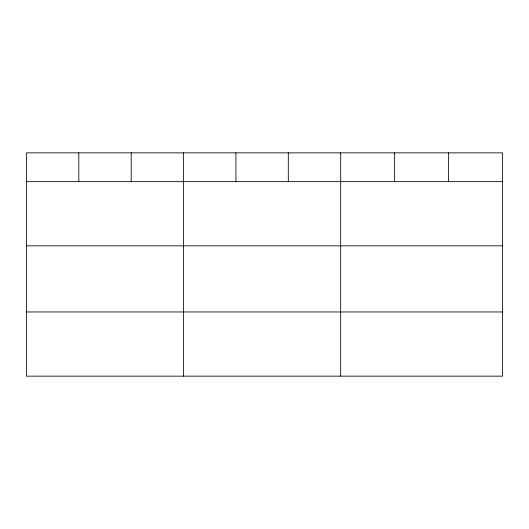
<?xml version="1.0" encoding="UTF-8"?>
<svg xmlns="http://www.w3.org/2000/svg" width="529" height="529" viewBox="0 0 529 529"><rect width="100%" height="100%" fill="white"/><g stroke="black" fill="none" stroke-linecap="round" stroke-linejoin="round"><path stroke-width="0.79" d="M502.55 181.652L502.55 376.152L26.45 376.152L26.45 152.848L502.55 152.848L502.55 181.652L26.45 181.652M26.45 245.833L502.55 245.833M26.45 311.965L502.55 311.965M448.592 152.848L448.592 181.652M394.634 152.848L394.634 181.652M340.676 152.848L340.676 376.152M288.305 152.848L288.305 181.652M235.934 152.848L235.934 181.652M183.563 152.848L183.563 376.152M131.192 152.848L131.192 181.652M78.821 152.848L78.821 181.652"/></g></svg>
